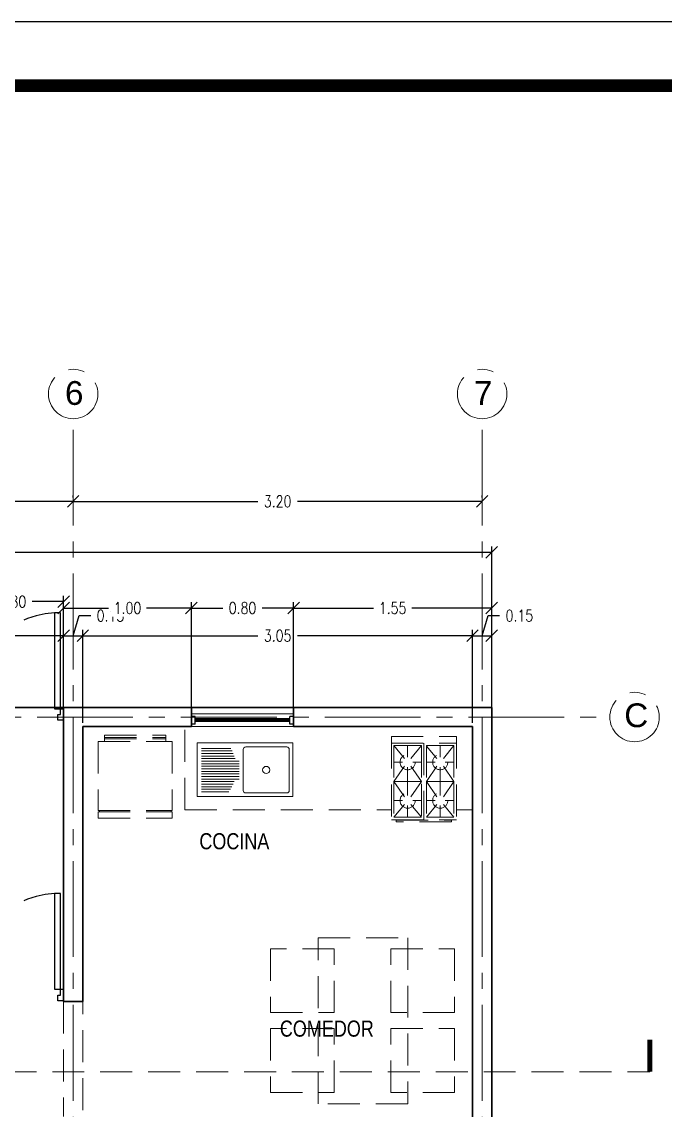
# Model space of a CAD drawing. Header units: inches. Extents: x -0.2 to 34.5, y 0 to 23.
# Drawn here: x 22 to 27.04, y 14.48 to 23 of the extents above; entities that cross this region are included whole.
import ezdxf

# ---------------------------------------------------------------- set-up
doc = ezdxf.new("R2010")
doc.units = ezdxf.units.IN
doc.header["$MEASUREMENT"] = 0
doc.linetypes.add('CENTER2', pattern=[1.125, 0.75, -0.125, 0.125, -0.125])
doc.linetypes.add('HIDDEN', pattern=[0.375, 0.25, -0.125])
doc.layers.get('DEFPOINTS').update_dxf_attribs({"color": 210})
for name, color, linetype, lineweight in [('A-ANNO-DIMS', 3, 'Continuous', 18), ('A-ANNO-SYMB', 3, 'Continuous', 18), ('A-ANNO-TEXT', 3, 'Continuous', 18), ('A-DOOR-FULL', 4, 'Continuous', 25), ('A-FLOR-LEVL', 7, 'Continuous', 35), ('A-FLOR-OVHD', 3, 'HIDDEN', 18), ('A-FURN', 8, 'Continuous', 18), ('A-GLAZ-FULL', 4, 'Continuous', 25), ('A-WALL-FULL-EXTR', 7, 'Continuous', 35)]:
    doc.layers.add(name, color=color, linetype=linetype, lineweight=lineweight)
doc.styles.add('E-ROMANS', font='romans.shx', dxfattribs={"width": 0.8})
doc.dimstyles.new('E-0050_TICK_18', dxfattribs={"dimscale": 0.001, "dimtxt": 90, "dimasz": 90, "dimexe": 45, "dimexo": 30, "dimgap": 45, "dimtad": 0, "dimzin": 0, "dimdsep": 46, "dimtxsty": 'E-ROMANS', "dimblk": 'OBLIQUE', "dimcen": 45, "dimclrd": 256, "dimclre": 256, "dimclrt": 256, "dimadec": 0, "dimazin": 0, "dimtfac": 1, "dimtmove": 1, "dimatfit": 3, "dimldrblk": 'OPEN90', "dimfxl": 1, "dimtfill": 1, "dimtolj": 1, "dimtzin": 0, "dimarcsym": 0})

# ---------------------------------------------------------------- blocks, each defined once
blk = doc.blocks.new('_Oblique')
at = {"color": 0, "linetype": 'ByBlock', "lineweight": -2}
blk.add_line((-0.5, -0.5), (0.5, 0.5), dxfattribs=at)
blk = doc.blocks.new('*D164')
at = {"layer": 'A-ANNO-DIMS', "lineweight": -2, "transparency": 16777216}
for p, q in [((20.7284, 16.8157), (20.7284, 18.2419)), ((22.3284, 17.6657), (22.3284, 18.2419)), ((20.7284, 18.1969), (21.3788, 18.1969)), ((22.3284, 18.1969), (21.6779, 18.1969))]:
    blk.add_line(p, q, dxfattribs=at)
at = {"layer": 'DEFPOINTS', "color": 0, "transparency": 16777216}
for p in [(22.3284, 18.1969), (22.3284, 17.6357), (20.7284, 16.7857)]:
    blk.add_point(p, dxfattribs=at)
at = {"layer": 'A-ANNO-DIMS', "lineweight": -2, "transparency": 16777216, "xscale": 0.09, "yscale": 0.09, "zscale": 0.09, "rotation": 180}
blk.add_blockref('_Oblique', (20.7284, 18.1969), dxfattribs=at)
at = {"layer": 'A-ANNO-DIMS', "lineweight": -2, "transparency": 16777216, "xscale": 0.09, "yscale": 0.09, "zscale": 0.09}
blk.add_blockref('_Oblique', (22.3284, 18.1969), dxfattribs=at)
at = {"layer": 'A-ANNO-DIMS', "transparency": 16777216, "insert": (21.5284, 18.1969), "char_height": 0.09, "attachment_point": 5, "style": 'E-ROMANS', "bg_fill": 3, "box_fill_scale": 1.25, "bg_fill_color": 256, "bg_fill_true_color": 13158600, "bg_fill_transparency": 0}
blk.add_mtext('\\A1;1.60', dxfattribs=at)
blk = doc.blocks.new('_Open90')
at = {"color": 0, "linetype": 'ByBlock', "lineweight": -2}
for p, q in [((0, 0), (-1, 0)), ((-0.5, 0.5), (0, 0)), ((0, 0), (-0.5, -0.5))]:
    blk.add_line(p, q, dxfattribs=at)
blk = doc.blocks.new('*D165')
at = {"layer": 'A-ANNO-DIMS', "lineweight": -2, "transparency": 16777216}
for p, q in [((22.4034, 18.1969), (22.4506, 18.3544)), ((22.4506, 18.3544), (22.5406, 18.3544)), ((22.3284, 17.6657), (22.3284, 18.2419)), ((22.4784, 17.5157), (22.4784, 18.2419)), ((22.3284, 18.1969), (22.4784, 18.1969))]:
    blk.add_line(p, q, dxfattribs=at)
at = {"layer": 'DEFPOINTS', "color": 0, "transparency": 16777216}
for p in [(22.4784, 18.1969), (22.3284, 17.6357), (22.4784, 17.4857)]:
    blk.add_point(p, dxfattribs=at)
at = {"layer": 'A-ANNO-DIMS', "lineweight": -2, "transparency": 16777216, "xscale": 0.09, "yscale": 0.09, "zscale": 0.09, "rotation": 180}
blk.add_blockref('_Oblique', (22.3284, 18.1969), dxfattribs=at)
at = {"layer": 'A-ANNO-DIMS', "lineweight": -2, "transparency": 16777216, "xscale": 0.09, "yscale": 0.09, "zscale": 0.09}
blk.add_blockref('_Oblique', (22.4784, 18.1969), dxfattribs=at)
at = {"layer": 'A-ANNO-DIMS', "transparency": 16777216, "insert": (22.6953, 18.3544), "char_height": 0.09, "attachment_point": 5, "style": 'E-ROMANS', "bg_fill": 3, "box_fill_scale": 1.25, "bg_fill_color": 256, "bg_fill_true_color": 13158600, "bg_fill_transparency": 0}
blk.add_mtext('\\A1;0.15', dxfattribs=at)
blk = doc.blocks.new('*D166')
at = {"layer": 'A-ANNO-DIMS', "lineweight": -2, "transparency": 16777216}
for p, q in [((22.4784, 17.5157), (22.4784, 18.2419)), ((25.5284, 17.5157), (25.5284, 18.2419)), ((22.4784, 18.1969), (23.8486, 18.1969)), ((25.5284, 18.1969), (24.1581, 18.1969))]:
    blk.add_line(p, q, dxfattribs=at)
at = {"layer": 'DEFPOINTS', "color": 0, "transparency": 16777216}
for p in [(25.5284, 18.1969), (22.4784, 17.4857), (25.5284, 17.4857)]:
    blk.add_point(p, dxfattribs=at)
at = {"layer": 'A-ANNO-DIMS', "lineweight": -2, "transparency": 16777216, "xscale": 0.09, "yscale": 0.09, "zscale": 0.09, "rotation": 180}
blk.add_blockref('_Oblique', (22.4784, 18.1969), dxfattribs=at)
at = {"layer": 'A-ANNO-DIMS', "lineweight": -2, "transparency": 16777216, "xscale": 0.09, "yscale": 0.09, "zscale": 0.09}
blk.add_blockref('_Oblique', (25.5284, 18.1969), dxfattribs=at)
at = {"layer": 'A-ANNO-DIMS', "transparency": 16777216, "insert": (24.0034, 18.1969), "char_height": 0.09, "attachment_point": 5, "style": 'E-ROMANS', "bg_fill": 3, "box_fill_scale": 1.25, "bg_fill_color": 256, "bg_fill_true_color": 13158600, "bg_fill_transparency": 0}
blk.add_mtext('\\A1;3.05', dxfattribs=at)
blk = doc.blocks.new('*D167')
at = {"layer": 'A-ANNO-DIMS', "lineweight": -2, "transparency": 16777216}
for p, q in [((25.6034, 18.1969), (25.6506, 18.3544)), ((25.6506, 18.3544), (25.7406, 18.3544)), ((25.5284, 17.5157), (25.5284, 18.2419)), ((25.6784, 17.6657), (25.6784, 18.2419)), ((25.5284, 18.1969), (25.6784, 18.1969))]:
    blk.add_line(p, q, dxfattribs=at)
at = {"layer": 'DEFPOINTS', "color": 0, "transparency": 16777216}
for p in [(25.6784, 18.1969), (25.6784, 17.6357), (25.5284, 17.4857)]:
    blk.add_point(p, dxfattribs=at)
at = {"layer": 'A-ANNO-DIMS', "lineweight": -2, "transparency": 16777216, "xscale": 0.09, "yscale": 0.09, "zscale": 0.09, "rotation": 180}
blk.add_blockref('_Oblique', (25.5284, 18.1969), dxfattribs=at)
at = {"layer": 'A-ANNO-DIMS', "lineweight": -2, "transparency": 16777216, "xscale": 0.09, "yscale": 0.09, "zscale": 0.09}
blk.add_blockref('_Oblique', (25.6784, 18.1969), dxfattribs=at)
at = {"layer": 'A-ANNO-DIMS', "transparency": 16777216, "insert": (25.8953, 18.3544), "char_height": 0.09, "attachment_point": 5, "style": 'E-ROMANS', "bg_fill": 3, "box_fill_scale": 1.25, "bg_fill_color": 256, "bg_fill_true_color": 13158600, "bg_fill_transparency": 0}
blk.add_mtext('\\A1;0.15', dxfattribs=at)
blk = doc.blocks.new('*D108')
at = {"layer": 'A-ANNO-DIMS', "lineweight": -2, "transparency": 16777216}
for p, q in [((21.5284, 17.6657), (21.5284, 18.5087)), ((22.3284, 17.6657), (22.3284, 18.5087)), ((21.5284, 18.4637), (21.7736, 18.4637)), ((22.3284, 18.4637), (22.0831, 18.4637))]:
    blk.add_line(p, q, dxfattribs=at)
at = {"layer": 'DEFPOINTS', "color": 0, "transparency": 16777216}
for p in [(22.3284, 18.4637), (21.5284, 17.6357), (22.3284, 17.6357)]:
    blk.add_point(p, dxfattribs=at)
at = {"layer": 'A-ANNO-DIMS', "lineweight": -2, "transparency": 16777216, "xscale": 0.09, "yscale": 0.09, "zscale": 0.09, "rotation": 180}
blk.add_blockref('_Oblique', (21.5284, 18.4637), dxfattribs=at)
at = {"layer": 'A-ANNO-DIMS', "lineweight": -2, "transparency": 16777216, "xscale": 0.09, "yscale": 0.09, "zscale": 0.09}
blk.add_blockref('_Oblique', (22.3284, 18.4637), dxfattribs=at)
at = {"layer": 'A-ANNO-DIMS', "transparency": 16777216, "insert": (21.9284, 18.4637), "char_height": 0.09, "attachment_point": 5, "style": 'E-ROMANS', "bg_fill": 3, "box_fill_scale": 1.25, "bg_fill_color": 256, "bg_fill_true_color": 13158600, "bg_fill_transparency": 0}
blk.add_mtext('\\A1;0.80', dxfattribs=at)
blk = doc.blocks.new('*D109')
at = {"layer": 'A-ANNO-DIMS', "lineweight": -2, "transparency": 16777216}
for p, q in [((22.3284, 17.6157), (22.3284, 18.4587)), ((22.3284, 18.4137), (22.6788, 18.4137)), ((23.3284, 18.4137), (22.9779, 18.4137)), ((23.3284, 17.6157), (23.3284, 18.4587))]:
    blk.add_line(p, q, dxfattribs=at)
at = {"layer": 'DEFPOINTS', "color": 0, "transparency": 16777216}
for p in [(23.3284, 18.4137), (22.3284, 17.5857), (23.3284, 17.5857)]:
    blk.add_point(p, dxfattribs=at)
at = {"layer": 'A-ANNO-DIMS', "lineweight": -2, "transparency": 16777216, "xscale": 0.09, "yscale": 0.09, "zscale": 0.09, "rotation": 180}
blk.add_blockref('_Oblique', (22.3284, 18.4137), dxfattribs=at)
at = {"layer": 'A-ANNO-DIMS', "lineweight": -2, "transparency": 16777216, "xscale": 0.09, "yscale": 0.09, "zscale": 0.09}
blk.add_blockref('_Oblique', (23.3284, 18.4137), dxfattribs=at)
at = {"layer": 'A-ANNO-DIMS', "transparency": 16777216, "insert": (22.8284, 18.4137), "char_height": 0.09, "attachment_point": 5, "style": 'E-ROMANS', "bg_fill": 3, "box_fill_scale": 1.25, "bg_fill_color": 256, "bg_fill_true_color": 13158600, "bg_fill_transparency": 0}
blk.add_mtext('\\A1;1.00', dxfattribs=at)
blk = doc.blocks.new('*D110')
at = {"layer": 'A-ANNO-DIMS', "lineweight": -2, "transparency": 16777216}
for p, q in [((23.3284, 17.6157), (23.3284, 18.4587)), ((23.3284, 18.4137), (23.5736, 18.4137)), ((24.1284, 18.4137), (23.8831, 18.4137)), ((24.1284, 17.6157), (24.1284, 18.4587))]:
    blk.add_line(p, q, dxfattribs=at)
at = {"layer": 'DEFPOINTS', "color": 0, "transparency": 16777216}
for p in [(24.1284, 18.4137), (23.3284, 17.5857), (24.1284, 17.5857)]:
    blk.add_point(p, dxfattribs=at)
at = {"layer": 'A-ANNO-DIMS', "lineweight": -2, "transparency": 16777216, "xscale": 0.09, "yscale": 0.09, "zscale": 0.09, "rotation": 180}
blk.add_blockref('_Oblique', (23.3284, 18.4137), dxfattribs=at)
at = {"layer": 'A-ANNO-DIMS', "lineweight": -2, "transparency": 16777216, "xscale": 0.09, "yscale": 0.09, "zscale": 0.09}
blk.add_blockref('_Oblique', (24.1284, 18.4137), dxfattribs=at)
at = {"layer": 'A-ANNO-DIMS', "transparency": 16777216, "insert": (23.7284, 18.4137), "char_height": 0.09, "attachment_point": 5, "style": 'E-ROMANS', "bg_fill": 3, "box_fill_scale": 1.25, "bg_fill_color": 256, "bg_fill_true_color": 13158600, "bg_fill_transparency": 0}
blk.add_mtext('\\A1;0.80', dxfattribs=at)
blk = doc.blocks.new('*D111')
at = {"layer": 'A-ANNO-DIMS', "lineweight": -2, "transparency": 16777216}
for p, q in [((24.1284, 17.6157), (24.1284, 18.4587)), ((24.1284, 18.4137), (24.7538, 18.4137)), ((25.6784, 18.4137), (25.0529, 18.4137)), ((25.6784, 17.6157), (25.6784, 18.4587))]:
    blk.add_line(p, q, dxfattribs=at)
at = {"layer": 'DEFPOINTS', "color": 0, "transparency": 16777216}
for p in [(25.6784, 18.4137), (24.1284, 17.5857), (25.6784, 17.5857)]:
    blk.add_point(p, dxfattribs=at)
at = {"layer": 'A-ANNO-DIMS', "lineweight": -2, "transparency": 16777216, "xscale": 0.09, "yscale": 0.09, "zscale": 0.09, "rotation": 180}
blk.add_blockref('_Oblique', (24.1284, 18.4137), dxfattribs=at)
at = {"layer": 'A-ANNO-DIMS', "lineweight": -2, "transparency": 16777216, "xscale": 0.09, "yscale": 0.09, "zscale": 0.09}
blk.add_blockref('_Oblique', (25.6784, 18.4137), dxfattribs=at)
at = {"layer": 'A-ANNO-DIMS', "transparency": 16777216, "insert": (24.9034, 18.4137), "char_height": 0.09, "attachment_point": 5, "style": 'E-ROMANS', "bg_fill": 3, "box_fill_scale": 1.25, "bg_fill_color": 256, "bg_fill_true_color": 13158600, "bg_fill_transparency": 0}
blk.add_mtext('\\A1;1.55', dxfattribs=at)
blk = doc.blocks.new('*D176')
at = {"layer": 'A-ANNO-DIMS', "lineweight": -2, "transparency": 16777216}
for p, q in [((6.3284, 17.6657), (6.3284, 18.8941)), ((6.3284, 18.8491), (15.8195, 18.8491)), ((25.6784, 18.8491), (16.1872, 18.8491)), ((25.6784, 17.6657), (25.6784, 18.8941))]:
    blk.add_line(p, q, dxfattribs=at)
at = {"layer": 'DEFPOINTS', "color": 0, "transparency": 16777216}
for p in [(25.6784, 18.8491), (6.3284, 17.6357), (25.6784, 17.6357)]:
    blk.add_point(p, dxfattribs=at)
at = {"layer": 'A-ANNO-DIMS', "lineweight": -2, "transparency": 16777216, "xscale": 0.09, "yscale": 0.09, "zscale": 0.09, "rotation": 180}
blk.add_blockref('_Oblique', (6.3284, 18.8491), dxfattribs=at)
at = {"layer": 'A-ANNO-DIMS', "lineweight": -2, "transparency": 16777216, "xscale": 0.09, "yscale": 0.09, "zscale": 0.09}
blk.add_blockref('_Oblique', (25.6784, 18.8491), dxfattribs=at)
at = {"layer": 'A-ANNO-DIMS', "transparency": 16777216, "insert": (16.0034, 18.8491), "char_height": 0.09, "attachment_point": 5, "style": 'E-ROMANS', "bg_fill": 3, "box_fill_scale": 1.25, "bg_fill_color": 256, "bg_fill_true_color": 13158600, "bg_fill_transparency": 0}
blk.add_mtext('\\A1;19.35', dxfattribs=at)
blk = doc.blocks.new('*D116')
at = {"layer": 'A-ANNO-DIMS', "lineweight": -2, "transparency": 16777216}
for p, q in [((19.2034, 19.278), (19.2034, 19.293)), ((19.2034, 19.248), (20.6486, 19.248)), ((22.4034, 19.248), (20.9581, 19.248)), ((22.4034, 19.278), (22.4034, 19.293))]:
    blk.add_line(p, q, dxfattribs=at)
at = {"layer": 'DEFPOINTS', "color": 0, "transparency": 16777216}
for p in [(19.2034, 19.248), (22.4034, 19.248), (22.4034, 19.248)]:
    blk.add_point(p, dxfattribs=at)
at = {"layer": 'A-ANNO-DIMS', "lineweight": -2, "transparency": 16777216, "xscale": 0.09, "yscale": 0.09, "zscale": 0.09, "rotation": 180}
blk.add_blockref('_Oblique', (19.2034, 19.248), dxfattribs=at)
at = {"layer": 'A-ANNO-DIMS', "lineweight": -2, "transparency": 16777216, "xscale": 0.09, "yscale": 0.09, "zscale": 0.09}
blk.add_blockref('_Oblique', (22.4034, 19.248), dxfattribs=at)
at = {"layer": 'A-ANNO-DIMS', "transparency": 16777216, "insert": (20.8034, 19.248), "char_height": 0.09, "attachment_point": 5, "style": 'E-ROMANS', "bg_fill": 3, "box_fill_scale": 1.25, "bg_fill_color": 256, "bg_fill_true_color": 13158600, "bg_fill_transparency": 0}
blk.add_mtext('\\A1;3.20', dxfattribs=at)
blk = doc.blocks.new('*D117')
at = {"layer": 'A-ANNO-DIMS', "lineweight": -2, "transparency": 16777216}
for p, q in [((22.4034, 19.278), (22.4034, 19.293)), ((22.4034, 19.248), (23.8486, 19.248)), ((25.6034, 19.248), (24.1581, 19.248)), ((25.6034, 19.278), (25.6034, 19.293))]:
    blk.add_line(p, q, dxfattribs=at)
at = {"layer": 'DEFPOINTS', "color": 0, "transparency": 16777216}
for p in [(22.4034, 19.248), (25.6034, 19.248), (25.6034, 19.248)]:
    blk.add_point(p, dxfattribs=at)
at = {"layer": 'A-ANNO-DIMS', "lineweight": -2, "transparency": 16777216, "xscale": 0.09, "yscale": 0.09, "zscale": 0.09, "rotation": 180}
blk.add_blockref('_Oblique', (22.4034, 19.248), dxfattribs=at)
at = {"layer": 'A-ANNO-DIMS', "lineweight": -2, "transparency": 16777216, "xscale": 0.09, "yscale": 0.09, "zscale": 0.09}
blk.add_blockref('_Oblique', (25.6034, 19.248), dxfattribs=at)
at = {"layer": 'A-ANNO-DIMS', "transparency": 16777216, "insert": (24.0034, 19.248), "char_height": 0.09, "attachment_point": 5, "style": 'E-ROMANS', "bg_fill": 3, "box_fill_scale": 1.25, "bg_fill_color": 256, "bg_fill_true_color": 13158600, "bg_fill_transparency": 0}
blk.add_mtext('\\A1;3.20', dxfattribs=at)
blk = doc.blocks.new('DOOR-75')
for points in [[(-0.07, 0.84), (-0.07, 0.09), (-0.025, 0.09), (-0.025, 0.84), (-0.07, 0.84)], [(-0.775, 0.09), (-0.8, 0.09), (-0.8, 0), (-0.755, 0), (-0.755, 0.045), (-0.775, 0.045), (-0.775, 0.09)], [(-0.025, 0.09), (0, 0.09), (0, 0), (-0.045, 0), (-0.045, 0.045), (-0.025, 0.045), (-0.025, 0.09)]]:
    blk.add_lwpolyline(points)
at = {"linetype": 'HIDDEN'}
blk.add_arc((-0.0225, 0.089), 0.7525, 93.61808, 179.92486, dxfattribs=at)

msp = doc.modelspace()

# ---------------------------------------------------------------- linework, layer by layer
msp.add_line((34.5, 23), (0, 23))
at = {"const_width": 0.1}
msp.add_lwpolyline([(1.5, 0.5), (33, 0.5, 0.414214), (34, 1.5), (34, 21.5, 0.414214), (33, 22.5), (1.5, 22.5, 0.414214), (0.5, 21.5), (0.5, 1.5, 0.414214)], format="xyb", close=True, dxfattribs=at)
at = {"layer": 'A-ANNO-SYMB', "linetype": 'CENTER2'}
for p, q in [((22.4034, 5.5589), (22.4034, 19.8947)), ((25.6034, 5.5589), (25.6034, 19.8947)), ((5.2464, 17.5607), (26.6034, 17.5607))]:
    msp.add_line(p, q, dxfattribs=at)
at = {"layer": 'A-ANNO-SYMB', "linetype": 'HIDDEN'}
msp.add_lwpolyline([(5.1549, 15.0364), (5.1549, 14.7857), (9.2273, 14.7857), (9.2273, 16.2191), (18.8656, 16.2191), (18.8656, 14.7857), (18.8656, 14.7857), (26.9166, 14.7857), (26.9166, 15.0364)], dxfattribs=at)
at = {"layer": 'A-ANNO-SYMB', "linetype": 'Continuous', "const_width": 0.04}
msp.add_lwpolyline([(26.9166, 14.7857), (26.9166, 15.0364)], dxfattribs=at)
at = {"layer": 'A-ANNO-SYMB', "linetype": 'CENTER2'}
for centre in [(22.4034, 20.0882), (25.6034, 20.0882), (26.7966, 17.5607)]:
    msp.add_circle(centre, 0.1935, dxfattribs=at)
at = {"layer": 'A-FLOR-LEVL'}
msp.add_line((24.1284, 17.6357), (23.3284, 17.6357), dxfattribs=at)
at = {"layer": 'A-FLOR-OVHD'}
for p, q in [((22.3284, 15.3357), (22.3284, 14.4357)), ((22.4784, 12.9857), (22.4784, 15.3357))]:
    msp.add_line(p, q, dxfattribs=at)
at = {"layer": 'A-FURN'}
for p, q in [((24.1284, 17.5857), (23.3284, 17.5857)), ((24.1284, 17.4857), (23.3284, 17.4857)), ((23.3732, 17.3582), (23.3732, 16.9382)), ((24.1232, 17.3582), (23.3732, 17.3582)), ((23.4072, 17.3155), (23.6361, 17.3155)), ((23.4072, 17.2955), (23.6472, 17.2955)), ((23.7342, 17.3068), (23.7342, 16.9868)), ((23.7542, 17.3268), (24.0742, 17.3268)), ((24.0942, 17.3068), (24.0942, 16.9868)), ((24.1232, 17.3582), (24.1232, 16.9382)), ((23.4072, 17.2755), (23.6565, 17.2755)), ((23.4072, 17.2555), (23.6641, 17.2555)), ((23.4072, 17.2355), (23.6701, 17.2355)), ((23.4072, 17.2155), (23.7029, 17.2155)), ((23.4072, 17.1955), (23.7029, 17.1955)), ((23.4072, 17.1755), (23.7029, 17.1755)), ((23.4072, 17.1555), (23.7029, 17.1555)), ((23.4072, 17.1355), (23.7029, 17.1355)), ((23.4072, 17.1155), (23.7029, 17.1155)), ((23.4072, 17.0955), (23.7029, 17.0955)), ((23.4072, 17.0755), (23.7029, 17.0755)), ((23.4072, 17.0555), (23.6633, 17.0555)), ((23.4072, 17.0355), (23.6555, 17.0355)), ((23.4072, 17.0155), (23.646, 17.0155)), ((23.4072, 16.9955), (23.6347, 16.9955)), ((23.4072, 16.9755), (23.6212, 16.9755)), ((23.7542, 16.9668), (24.0742, 16.9668)), ((24.1232, 16.9382), (23.3732, 16.9382))]:
    msp.add_line(p, q, dxfattribs=at)
at = {"layer": 'A-FURN', "linetype": 'HIDDEN'}
for p, q in [((23.2784, 16.8357), (23.2784, 17.4857)), ((22.6493, 17.4198), (22.6493, 17.3698)), ((22.6493, 17.4198), (23.1293, 17.4198)), ((22.6493, 17.3998), (23.1293, 17.3998)), ((22.6493, 17.3898), (23.1293, 17.3898)), ((23.1293, 17.4198), (23.1293, 17.3698)), ((24.8931, 17.4074), (25.4031, 17.4074)), ((24.8931, 17.4074), (24.8931, 16.7574)), ((25.4031, 17.4074), (25.4031, 16.7574)), ((22.5993, 17.3698), (23.1793, 17.3698)), ((22.5993, 17.3698), (22.5993, 16.8298)), ((23.1793, 17.3698), (23.1793, 16.8298)), ((24.8931, 17.3574), (25.4031, 17.3574)), ((24.9951, 17.2374), (24.9131, 17.3374)), ((24.9131, 17.3374), (24.9131, 17.0574)), ((24.9131, 17.3374), (25.1281, 17.3374)), ((25.0206, 17.2467), (25.0206, 17.3374)), ((25.1281, 17.3374), (25.0461, 17.2374)), ((25.1281, 17.3374), (25.1281, 17.0338)), ((25.1481, 17.3574), (25.1481, 16.7574)), ((25.1681, 17.3374), (25.3831, 17.3374)), ((25.1681, 17.3374), (25.1681, 17.0574)), ((25.1681, 17.3338), (25.2501, 17.2374)), ((25.2756, 17.2467), (25.2756, 17.3374)), ((25.3831, 17.3374), (25.3011, 17.2374)), ((25.3831, 17.3374), (25.3831, 17.0574)), ((24.9812, 17.2074), (24.9131, 17.2074)), ((25.1281, 17.2074), (25.06, 17.2074)), ((25.2362, 17.2074), (25.1681, 17.2074)), ((25.3831, 17.2074), (25.315, 17.2074)), ((24.9951, 17.1774), (24.9131, 17.0574)), ((25.0206, 17.0574), (25.0206, 17.168)), ((25.1281, 17.0574), (25.0461, 17.1774)), ((25.2501, 17.1774), (25.1681, 17.0574)), ((25.2756, 17.0574), (25.2756, 17.168)), ((25.3011, 17.1774), (25.3831, 17.0574)), ((24.9131, 17.0574), (24.9131, 16.7774)), ((24.9131, 17.0574), (25.1281, 17.0574)), ((24.9131, 17.0574), (24.9951, 16.9374)), ((25.0206, 16.9467), (25.0206, 17.0574)), ((25.1281, 17.0574), (25.0461, 16.9374)), ((25.1281, 17.0374), (25.1281, 16.7774)), ((25.1681, 17.0574), (25.3831, 17.0574)), ((25.1681, 17.0574), (25.1681, 16.7774)), ((25.1681, 17.0574), (25.2501, 16.9374)), ((25.2756, 16.9467), (25.2756, 17.0574)), ((25.3831, 17.0574), (25.3011, 16.9374)), ((25.3831, 17.0574), (25.3831, 16.7774)), ((24.9812, 16.9074), (24.9131, 16.9074)), ((24.9951, 16.8774), (24.9131, 16.7774)), ((25.0206, 16.7774), (25.0206, 16.868)), ((25.0461, 16.8774), (25.1281, 16.7774)), ((25.1281, 16.9074), (25.06, 16.9074)), ((25.2362, 16.9074), (25.1681, 16.9074)), ((25.2501, 16.8774), (25.1681, 16.7774)), ((25.2756, 16.7774), (25.2756, 16.868)), ((25.3011, 16.8774), (25.3831, 16.7774)), ((25.3831, 16.9074), (25.315, 16.9074)), ((22.5993, 16.8298), (23.1793, 16.8298)), ((22.5993, 16.8198), (22.5993, 16.7698)), ((22.5993, 16.8198), (23.1793, 16.8198)), ((22.6093, 16.8298), (22.6093, 16.8198)), ((23.1693, 16.8298), (23.1693, 16.8198)), ((23.1793, 16.8198), (23.1793, 16.7698)), ((23.2784, 16.8357), (24.8931, 16.8357)), ((24.9131, 16.7774), (25.1281, 16.7774)), ((25.1681, 16.7774), (25.3831, 16.7774)), ((25.4031, 16.8357), (25.5284, 16.8357)), ((22.5993, 16.7698), (23.1793, 16.7698)), ((24.8931, 16.7574), (25.4031, 16.7574)), ((24.321, 15.8341), (25.021, 15.8341)), ((24.321, 14.5341), (24.321, 15.8341)), ((25.021, 15.8341), (25.021, 14.5341)), ((24.447, 15.7482), (23.947, 15.7482)), ((23.947, 15.7482), (23.947, 15.2482)), ((24.447, 15.2482), (24.447, 15.7482)), ((24.8885, 15.7482), (25.3885, 15.7482)), ((24.8885, 15.2482), (24.8885, 15.7482)), ((25.3885, 15.7482), (25.3885, 15.2482)), ((23.947, 15.2482), (24.447, 15.2482)), ((25.3885, 15.2482), (24.8885, 15.2482)), ((24.447, 15.124), (23.947, 15.124)), ((23.947, 15.124), (23.947, 14.624)), ((24.447, 14.624), (24.447, 15.124)), ((24.8885, 15.124), (25.3885, 15.124)), ((24.8885, 14.624), (24.8885, 15.124)), ((25.3885, 15.124), (25.3885, 14.624)), ((23.947, 14.624), (24.447, 14.624)), ((25.3885, 14.624), (24.8885, 14.624)), ((25.021, 14.5341), (24.321, 14.5341))]:
    msp.add_line(p, q, dxfattribs=at)
msp.add_lwpolyline([(24.9321, 16.7538), (25.3634, 16.7538), (25.3634, 16.741), (24.9321, 16.741)], close=True, dxfattribs=at)
for centre in [(25.0206, 17.2074), (25.2756, 17.2074), (25.0206, 16.9074), (25.2756, 16.9074)]:
    msp.add_circle(centre, 0.0594, dxfattribs=at)
at = {"layer": 'A-FURN'}
msp.add_circle((23.9142, 17.1468), 0.0284, dxfattribs=at)
for centre, start, end in [((23.7542, 17.3068), 90, 180), ((24.0742, 17.3068), 0, 90), ((23.7542, 16.9868), 180, 270), ((24.0742, 16.9868), 270, 0)]:
    msp.add_arc(centre, 0.02, start, end, dxfattribs=at)
at = {"layer": 'A-GLAZ-FULL'}
for p, q in [((23.3584, 17.5657), (23.3284, 17.5657)), ((23.3584, 17.5057), (23.3584, 17.5657)), ((24.0984, 17.5457), (23.3584, 17.5457)), ((24.1284, 17.5657), (24.0984, 17.5657)), ((24.0984, 17.5057), (24.0984, 17.5657)), ((23.3584, 17.5057), (23.3284, 17.5057)), ((24.0984, 17.5357), (23.3584, 17.5357)), ((24.0984, 17.5257), (23.3584, 17.5257)), ((24.1284, 17.5057), (24.0984, 17.5057))]:
    msp.add_line(p, q, dxfattribs=at)
at = {"layer": 'A-WALL-FULL-EXTR'}
for p, q in [((22.3284, 15.3357), (22.3284, 17.6357)), ((23.3284, 17.6357), (22.3284, 17.6357)), ((23.3284, 17.4857), (23.3284, 17.6357)), ((25.6784, 17.6357), (24.1284, 17.6357)), ((24.1284, 17.4857), (24.1284, 17.6357)), ((25.6784, 11.6357), (25.6784, 17.6357)), ((22.4784, 15.3357), (22.4784, 17.4857)), ((23.3284, 17.4857), (22.4784, 17.4857)), ((25.5284, 17.4857), (24.1284, 17.4857)), ((25.5284, 11.7857), (25.5284, 17.4857)), ((22.4784, 15.3357), (22.3284, 15.3357))]:
    msp.add_line(p, q, dxfattribs=at)

# ---------------------------------------------------------------- block references
at = {"layer": 'A-DOOR-FULL'}
msp.add_blockref('DOOR-75', (22.3284, 15.3407), dxfattribs=at)

# ---------------------------------------------------------------- texts
at = {"layer": 'A-ANNO-TEXT', "char_height": 0.186083, "attachment_point": 1}
for s, insert in [('{\\fArial|b0|i0|c0|p34;6}', (22.3393, 20.189)), ('{\\fArial|b0|i0|c0|p34;7}', (25.5393, 20.189)), ('{\\fArial|b0|i0|c0|p34;C}', (26.7156, 17.6678))]:
    msp.add_mtext(s, dxfattribs=dict(at, insert=insert))
at = {"layer": 'A-ANNO-TEXT', "char_height": 0.126, "attachment_point": 1, "style": 'E-ROMANS'}
for s, insert in [('{\\fArial|b0|i0|c0|p34;COCINA}', (23.3907, 16.6523)), ('{\\fArial|b0|i0|c0|p34;COMEDOR}', (24.0207, 15.1865))]:
    msp.add_mtext(s, dxfattribs=dict(at, insert=insert))

# ---------------------------------------------------------------- next in the draw order: dimensions: what is measured, and where the dimension line sits
at = {"layer": 'A-ANNO-DIMS'}
for base, p1, p2, picture, middle in [((22.4034, 19.248), (19.2034, 19.248), (22.4034, 19.248), '*D116', (20.8034, 19.248)), ((22.3284, 18.1969), (20.7284, 16.7857), (22.3284, 17.6357), '*D164', (21.5284, 18.1969))]:
    dim = msp.add_linear_dim(base=base, p1=p1, p2=p2, dimstyle='E-0050_TICK_18', dxfattribs=at)
    dim.commit()
    dim.dimension.update_dxf_attribs({"geometry": picture, "text_midpoint": middle})

# ---------------------------------------------------------------- next in the draw order: dimensions: what is measured, and where the dimension line sits
for base, p1, p2, picture, middle in [((25.6034, 19.248), (22.4034, 19.248), (25.6034, 19.248), '*D117', (24.0034, 19.248)), ((22.4784, 18.1969), (22.3284, 17.6357), (22.4784, 17.4857), '*D165', (22.5856, 18.3544))]:
    dim = msp.add_linear_dim(base=base, p1=p1, p2=p2, dimstyle='E-0050_TICK_18', dxfattribs=at)
    dim.commit()
    dim.dimension.update_dxf_attribs({"geometry": picture, "text_midpoint": middle})

# ---------------------------------------------------------------- next in the draw order: dimensions: what is measured, and where the dimension line sits
for base, p1, p2, picture, middle in [((22.3284, 18.4637), (21.5284, 17.6357), (22.3284, 17.6357), '*D108', (21.9284, 18.4637)), ((25.5284, 18.1969), (22.4784, 17.4857), (25.5284, 17.4857), '*D166', (24.0034, 18.1969))]:
    dim = msp.add_linear_dim(base=base, p1=p1, p2=p2, dimstyle='E-0050_TICK_18', dxfattribs=at)
    dim.commit()
    dim.dimension.update_dxf_attribs({"geometry": picture, "text_midpoint": middle})

# ---------------------------------------------------------------- next in the draw order: dimensions: what is measured, and where the dimension line sits
for base, p1, p2, picture, middle in [((23.3284, 18.4137), (22.3284, 17.5857), (23.3284, 17.5857), '*D109', (22.8284, 18.4137)), ((25.6784, 18.1969), (25.5284, 17.4857), (25.6784, 17.6357), '*D167', (25.7856, 18.3544))]:
    dim = msp.add_linear_dim(base=base, p1=p1, p2=p2, dimstyle='E-0050_TICK_18', dxfattribs=at)
    dim.commit()
    dim.dimension.update_dxf_attribs({"geometry": picture, "text_midpoint": middle})

# ---------------------------------------------------------------- next in the draw order: dimensions: what is measured, and where the dimension line sits
dim = msp.add_linear_dim(base=(24.1284, 18.4137), p1=(23.3284, 17.5857), p2=(24.1284, 17.5857), dimstyle='E-0050_TICK_18', dxfattribs=at)
dim.commit()
dim.dimension.update_dxf_attribs({"geometry": '*D110', "text_midpoint": (23.7284, 18.4137)})

# ---------------------------------------------------------------- next in the draw order: dimensions: what is measured, and where the dimension line sits
dim = msp.add_linear_dim(base=(25.6784, 18.4137), p1=(24.1284, 17.5857), p2=(25.6784, 17.5857), dimstyle='E-0050_TICK_18', dxfattribs=at)
dim.commit()
dim.dimension.update_dxf_attribs({"geometry": '*D111', "text_midpoint": (24.9034, 18.4137)})

# ---------------------------------------------------------------- next in the draw order: dimensions: what is measured, and where the dimension line sits
dim = msp.add_linear_dim(base=(25.6784, 18.8491), p1=(6.3284, 17.6357), p2=(25.6784, 17.6357), dimstyle='E-0050_TICK_18', dxfattribs=at)
dim.commit()
dim.dimension.update_dxf_attribs({"geometry": '*D176', "text_midpoint": (16.0034, 18.8491)})

# ---------------------------------------------------------------- next in the draw order: linework, layer by layer
at = {"layer": 'A-FLOR-LEVL'}
msp.add_line((22.3284, 17.6357), (21.5284, 17.6357), dxfattribs=at)

# ---------------------------------------------------------------- next in the draw order: block references
at = {"layer": 'A-DOOR-FULL'}
msp.add_blockref('DOOR-75', (22.3284, 17.5357), dxfattribs=at)

doc.saveas('drawing.dxf')
